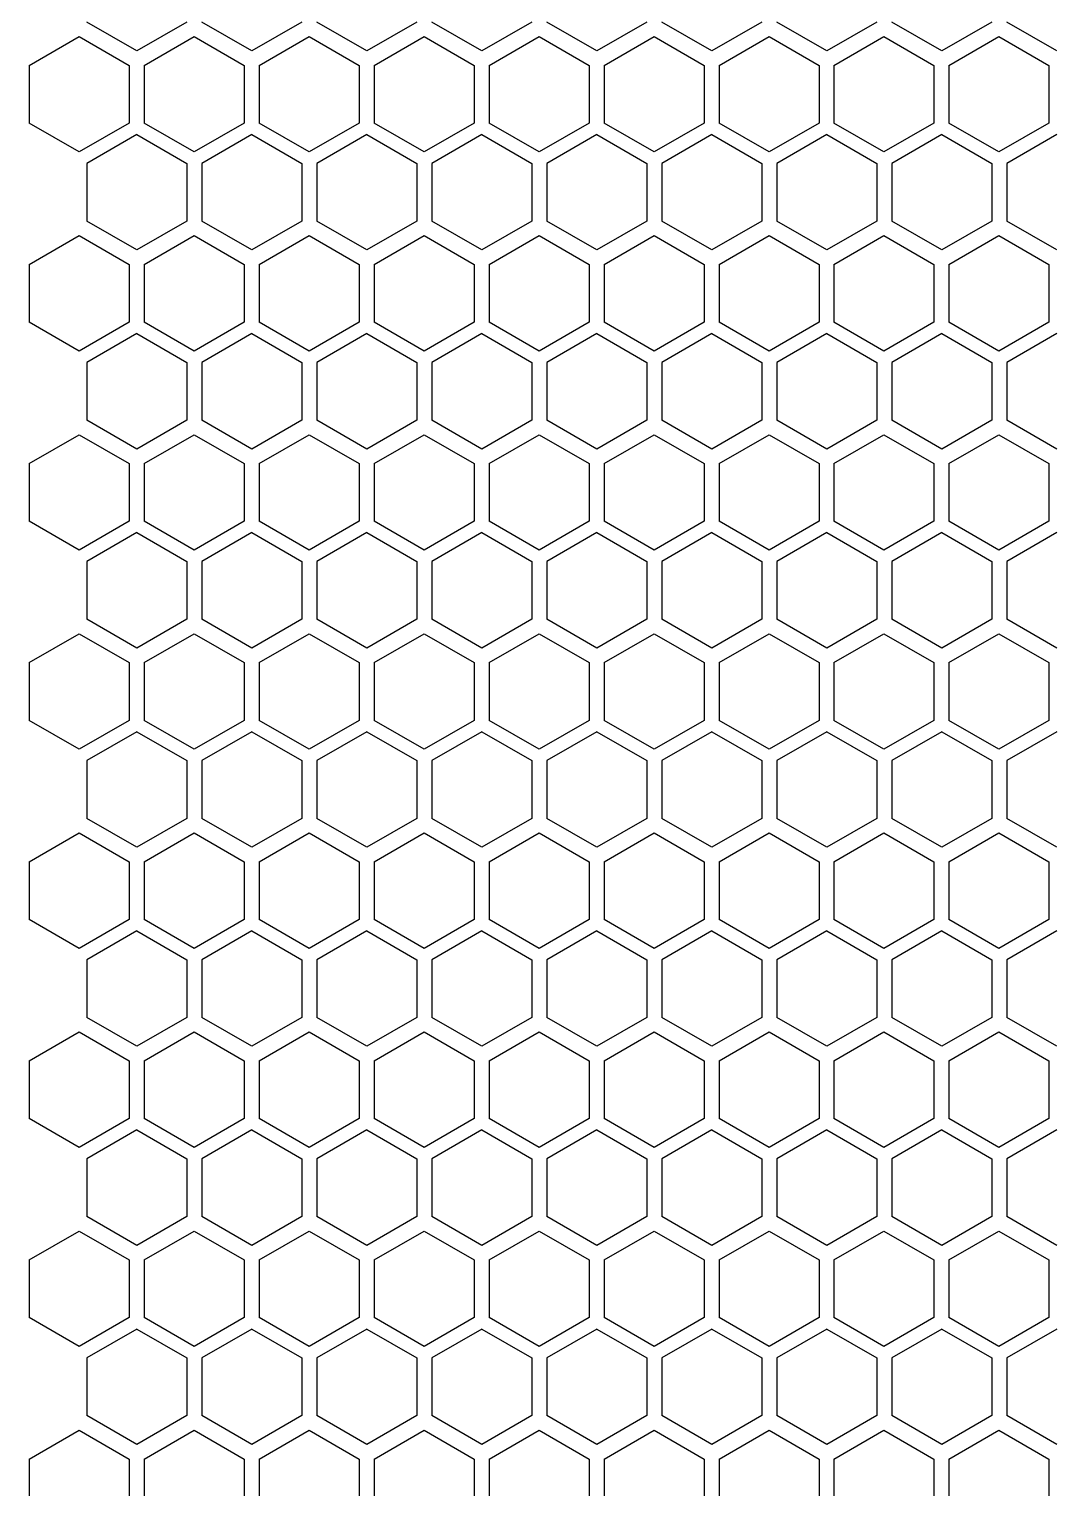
# Model space of a CAD drawing. Header units: millimetres. Extents: x 55614 to 110757, y -66981 to -47484.
# Drawn here: x 89071.7 to 89153.6, y -55960.5 to -55843.8 of the extents above; entities that cross this region are included whole.
import ezdxf

# ---------------------------------------------------------------- set-up
doc = ezdxf.new("R2010")
doc.units = ezdxf.units.MM
doc.layers.add('4215-0412-2_0', color=7, linetype='Continuous')
doc.layers.add('THICK', color=7, linetype='Continuous', lineweight=0)

# ---------------------------------------------------------------- blocks, each defined once
blk = doc.blocks.new('2-1725')
at = {"layer": '4215-0412-2_0', "color": 7, "linetype": 'Continuous'}
for p, q in [((-17776.18, -71710.23), (-17780.18, -71707.92)), ((-17772.18, -71707.92), (-17776.18, -71710.23)), ((-17766.98, -71710.23), (-17770.98, -71707.92)), ((-17762.98, -71707.92), (-17766.98, -71710.23)), ((-17757.78, -71710.23), (-17761.78, -71707.92)), ((-17753.78, -71707.92), (-17757.78, -71710.23)), ((-17748.58, -71710.23), (-17752.58, -71707.92)), ((-17744.58, -71707.92), (-17748.58, -71710.23)), ((-17739.38, -71710.23), (-17743.38, -71707.92)), ((-17735.38, -71707.92), (-17739.38, -71710.23)), ((-17730.18, -71710.23), (-17734.18, -71707.92)), ((-17726.18, -71707.92), (-17730.18, -71710.23)), ((-17720.98, -71710.23), (-17724.98, -71707.92)), ((-17716.98, -71707.92), (-17720.98, -71710.23)), ((-17711.78, -71710.23), (-17715.78, -71707.92)), ((-17707.78, -71707.92), (-17711.78, -71710.23)), ((-17702.58, -71710.23), (-17706.58, -71707.92)), ((-17784.8, -71711.39), (-17780.8, -71709.08)), ((-17780.8, -71709.08), (-17776.8, -71711.39)), ((-17775.6, -71711.39), (-17771.6, -71709.08)), ((-17771.6, -71709.08), (-17767.6, -71711.39)), ((-17766.4, -71711.39), (-17762.4, -71709.08)), ((-17762.4, -71709.08), (-17758.4, -71711.39)), ((-17757.2, -71711.39), (-17753.2, -71709.08)), ((-17753.2, -71709.08), (-17749.2, -71711.39)), ((-17748, -71711.39), (-17744, -71709.08)), ((-17744, -71709.08), (-17740, -71711.39)), ((-17738.8, -71711.39), (-17734.8, -71709.08)), ((-17734.8, -71709.08), (-17730.8, -71711.39)), ((-17729.6, -71711.39), (-17725.6, -71709.08)), ((-17725.6, -71709.08), (-17721.6, -71711.39)), ((-17720.4, -71711.39), (-17716.4, -71709.08)), ((-17716.4, -71709.08), (-17712.4, -71711.39)), ((-17711.2, -71711.39), (-17707.2, -71709.08)), ((-17707.2, -71709.08), (-17703.2, -71711.39)), ((-17784.8, -71711.39), (-17784.8, -71716.01)), ((-17776.8, -71711.39), (-17776.8, -71716.01)), ((-17775.6, -71711.39), (-17775.6, -71716.01)), ((-17767.6, -71711.39), (-17767.6, -71716.01)), ((-17766.4, -71711.39), (-17766.4, -71716.01)), ((-17758.4, -71711.39), (-17758.4, -71716.01)), ((-17757.2, -71711.39), (-17757.2, -71716.01)), ((-17749.2, -71711.39), (-17749.2, -71716.01)), ((-17748, -71711.39), (-17748, -71716.01)), ((-17740, -71711.39), (-17740, -71716.01)), ((-17738.8, -71711.39), (-17738.8, -71716.01)), ((-17730.8, -71711.39), (-17730.8, -71716.01)), ((-17729.6, -71711.39), (-17729.6, -71716.01)), ((-17721.6, -71711.39), (-17721.6, -71716.01)), ((-17720.4, -71711.39), (-17720.4, -71716.01)), ((-17712.4, -71711.39), (-17712.4, -71716.01)), ((-17711.2, -71711.39), (-17711.2, -71716.01)), ((-17703.2, -71711.39), (-17703.2, -71716.01)), ((-17780.8, -71718.32), (-17784.8, -71716.01)), ((-17776.8, -71716.01), (-17780.8, -71718.32)), ((-17771.6, -71718.32), (-17775.6, -71716.01)), ((-17767.6, -71716.01), (-17771.6, -71718.32)), ((-17762.4, -71718.32), (-17766.4, -71716.01)), ((-17758.4, -71716.01), (-17762.4, -71718.32)), ((-17753.2, -71718.32), (-17757.2, -71716.01)), ((-17749.2, -71716.01), (-17753.2, -71718.32)), ((-17744, -71718.32), (-17748, -71716.01)), ((-17740, -71716.01), (-17744, -71718.32)), ((-17734.8, -71718.32), (-17738.8, -71716.01)), ((-17730.8, -71716.01), (-17734.8, -71718.32)), ((-17725.6, -71718.32), (-17729.6, -71716.01)), ((-17721.6, -71716.01), (-17725.6, -71718.32)), ((-17716.4, -71718.32), (-17720.4, -71716.01)), ((-17712.4, -71716.01), (-17716.4, -71718.32)), ((-17707.2, -71718.32), (-17711.2, -71716.01)), ((-17703.2, -71716.01), (-17707.2, -71718.32)), ((-17776.18, -71716.92), (-17780.18, -71719.23)), ((-17776.18, -71716.92), (-17772.18, -71719.23)), ((-17766.98, -71716.92), (-17770.98, -71719.23)), ((-17766.98, -71716.92), (-17762.98, -71719.23)), ((-17757.78, -71716.92), (-17761.78, -71719.23)), ((-17757.78, -71716.92), (-17753.78, -71719.23)), ((-17748.58, -71716.92), (-17752.58, -71719.23)), ((-17748.58, -71716.92), (-17744.58, -71719.23)), ((-17739.38, -71716.92), (-17743.38, -71719.23)), ((-17739.38, -71716.92), (-17735.38, -71719.23)), ((-17730.18, -71716.92), (-17734.18, -71719.23)), ((-17730.18, -71716.92), (-17726.18, -71719.23)), ((-17720.98, -71716.92), (-17724.98, -71719.23)), ((-17720.98, -71716.92), (-17716.98, -71719.23)), ((-17711.78, -71716.92), (-17715.78, -71719.23)), ((-17711.78, -71716.92), (-17707.78, -71719.23)), ((-17702.58, -71716.92), (-17706.58, -71719.23)), ((-17780.18, -71719.23), (-17780.18, -71723.85)), ((-17772.18, -71719.23), (-17772.18, -71723.85)), ((-17770.98, -71719.23), (-17770.98, -71723.85)), ((-17762.98, -71719.23), (-17762.98, -71723.85)), ((-17761.78, -71719.23), (-17761.78, -71723.85)), ((-17753.78, -71719.23), (-17753.78, -71723.85)), ((-17752.58, -71719.23), (-17752.58, -71723.85)), ((-17744.58, -71719.23), (-17744.58, -71723.85)), ((-17743.38, -71719.23), (-17743.38, -71723.85)), ((-17735.38, -71719.23), (-17735.38, -71723.85)), ((-17734.18, -71719.23), (-17734.18, -71723.85)), ((-17726.18, -71719.23), (-17726.18, -71723.85)), ((-17724.98, -71719.23), (-17724.98, -71723.85)), ((-17716.98, -71719.23), (-17716.98, -71723.85)), ((-17715.78, -71719.23), (-17715.78, -71723.85)), ((-17707.78, -71719.23), (-17707.78, -71723.85)), ((-17706.58, -71719.23), (-17706.58, -71723.85)), ((-17776.18, -71726.16), (-17780.18, -71723.85)), ((-17772.18, -71723.85), (-17776.18, -71726.16)), ((-17766.98, -71726.16), (-17770.98, -71723.85)), ((-17762.98, -71723.85), (-17766.98, -71726.16)), ((-17757.78, -71726.16), (-17761.78, -71723.85)), ((-17753.78, -71723.85), (-17757.78, -71726.16)), ((-17748.58, -71726.16), (-17752.58, -71723.85)), ((-17744.58, -71723.85), (-17748.58, -71726.16)), ((-17739.38, -71726.16), (-17743.38, -71723.85)), ((-17735.38, -71723.85), (-17739.38, -71726.16)), ((-17730.18, -71726.16), (-17734.18, -71723.85)), ((-17726.18, -71723.85), (-17730.18, -71726.16)), ((-17720.98, -71726.16), (-17724.98, -71723.85)), ((-17716.98, -71723.85), (-17720.98, -71726.16)), ((-17711.78, -71726.16), (-17715.78, -71723.85)), ((-17707.78, -71723.85), (-17711.78, -71726.16)), ((-17702.58, -71726.16), (-17706.58, -71723.85)), ((-17784.8, -71727.32), (-17780.8, -71725.01)), ((-17780.8, -71725.01), (-17776.8, -71727.32)), ((-17775.6, -71727.32), (-17771.6, -71725.01)), ((-17771.6, -71725.01), (-17767.6, -71727.32)), ((-17766.4, -71727.32), (-17762.4, -71725.01)), ((-17762.4, -71725.01), (-17758.4, -71727.32)), ((-17757.2, -71727.32), (-17753.2, -71725.01)), ((-17753.2, -71725.01), (-17749.2, -71727.32)), ((-17748, -71727.32), (-17744, -71725.01)), ((-17744, -71725.01), (-17740, -71727.32)), ((-17738.8, -71727.32), (-17734.8, -71725.01)), ((-17734.8, -71725.01), (-17730.8, -71727.32)), ((-17729.6, -71727.32), (-17725.6, -71725.01)), ((-17725.6, -71725.01), (-17721.6, -71727.32)), ((-17720.4, -71727.32), (-17716.4, -71725.01)), ((-17716.4, -71725.01), (-17712.4, -71727.32)), ((-17711.2, -71727.32), (-17707.2, -71725.01)), ((-17707.2, -71725.01), (-17703.2, -71727.32)), ((-17784.8, -71727.32), (-17784.8, -71731.94)), ((-17776.8, -71727.32), (-17776.8, -71731.94)), ((-17775.6, -71727.32), (-17775.6, -71731.94)), ((-17767.6, -71727.32), (-17767.6, -71731.94)), ((-17766.4, -71727.32), (-17766.4, -71731.94)), ((-17758.4, -71727.32), (-17758.4, -71731.94)), ((-17757.2, -71727.32), (-17757.2, -71731.94)), ((-17749.2, -71727.32), (-17749.2, -71731.94)), ((-17748, -71727.32), (-17748, -71731.94)), ((-17740, -71727.32), (-17740, -71731.94)), ((-17738.8, -71727.32), (-17738.8, -71731.94)), ((-17730.8, -71727.32), (-17730.8, -71731.94)), ((-17729.6, -71727.32), (-17729.6, -71731.94)), ((-17721.6, -71727.32), (-17721.6, -71731.94)), ((-17720.4, -71727.32), (-17720.4, -71731.94)), ((-17712.4, -71727.32), (-17712.4, -71731.94)), ((-17711.2, -71727.32), (-17711.2, -71731.94)), ((-17703.2, -71727.32), (-17703.2, -71731.94)), ((-17780.8, -71734.25), (-17784.8, -71731.94)), ((-17776.8, -71731.94), (-17780.8, -71734.25)), ((-17771.6, -71734.25), (-17775.6, -71731.94)), ((-17767.6, -71731.94), (-17771.6, -71734.25)), ((-17762.4, -71734.25), (-17766.4, -71731.94)), ((-17758.4, -71731.94), (-17762.4, -71734.25)), ((-17753.2, -71734.25), (-17757.2, -71731.94)), ((-17749.2, -71731.94), (-17753.2, -71734.25)), ((-17744, -71734.25), (-17748, -71731.94)), ((-17740, -71731.94), (-17744, -71734.25)), ((-17734.8, -71734.25), (-17738.8, -71731.94)), ((-17730.8, -71731.94), (-17734.8, -71734.25)), ((-17725.6, -71734.25), (-17729.6, -71731.94)), ((-17721.6, -71731.94), (-17725.6, -71734.25)), ((-17716.4, -71734.25), (-17720.4, -71731.94)), ((-17712.4, -71731.94), (-17716.4, -71734.25)), ((-17707.2, -71734.25), (-17711.2, -71731.94)), ((-17703.2, -71731.94), (-17707.2, -71734.25)), ((-17776.18, -71732.85), (-17780.18, -71735.16)), ((-17776.18, -71732.85), (-17772.18, -71735.16)), ((-17766.98, -71732.85), (-17770.98, -71735.16)), ((-17766.98, -71732.85), (-17762.98, -71735.16)), ((-17757.78, -71732.85), (-17761.78, -71735.16)), ((-17757.78, -71732.85), (-17753.78, -71735.16)), ((-17748.58, -71732.85), (-17752.58, -71735.16)), ((-17748.58, -71732.85), (-17744.58, -71735.16)), ((-17739.38, -71732.85), (-17743.38, -71735.16)), ((-17739.38, -71732.85), (-17735.38, -71735.16)), ((-17730.18, -71732.85), (-17734.18, -71735.16)), ((-17730.18, -71732.85), (-17726.18, -71735.16)), ((-17720.98, -71732.85), (-17724.98, -71735.16)), ((-17720.98, -71732.85), (-17716.98, -71735.16)), ((-17711.78, -71732.85), (-17715.78, -71735.16)), ((-17711.78, -71732.85), (-17707.78, -71735.16)), ((-17702.58, -71732.85), (-17706.58, -71735.16)), ((-17780.18, -71735.16), (-17780.18, -71739.78)), ((-17772.18, -71735.16), (-17772.18, -71739.78)), ((-17770.98, -71735.16), (-17770.98, -71739.78)), ((-17762.98, -71735.16), (-17762.98, -71739.78)), ((-17761.78, -71735.16), (-17761.78, -71739.78)), ((-17753.78, -71735.16), (-17753.78, -71739.78)), ((-17752.58, -71735.16), (-17752.58, -71739.78)), ((-17744.58, -71735.16), (-17744.58, -71739.78)), ((-17743.38, -71735.16), (-17743.38, -71739.78)), ((-17735.38, -71735.16), (-17735.38, -71739.78)), ((-17734.18, -71735.16), (-17734.18, -71739.78)), ((-17726.18, -71735.16), (-17726.18, -71739.78)), ((-17724.98, -71735.16), (-17724.98, -71739.78)), ((-17716.98, -71735.16), (-17716.98, -71739.78)), ((-17715.78, -71735.16), (-17715.78, -71739.78)), ((-17707.78, -71735.16), (-17707.78, -71739.78)), ((-17706.58, -71735.16), (-17706.58, -71739.78)), ((-17776.18, -71742.09), (-17780.18, -71739.78)), ((-17772.18, -71739.78), (-17776.18, -71742.09)), ((-17766.98, -71742.09), (-17770.98, -71739.78)), ((-17762.98, -71739.78), (-17766.98, -71742.09)), ((-17757.78, -71742.09), (-17761.78, -71739.78)), ((-17753.78, -71739.78), (-17757.78, -71742.09)), ((-17748.58, -71742.09), (-17752.58, -71739.78)), ((-17744.58, -71739.78), (-17748.58, -71742.09)), ((-17739.38, -71742.09), (-17743.38, -71739.78)), ((-17735.38, -71739.78), (-17739.38, -71742.09)), ((-17730.18, -71742.09), (-17734.18, -71739.78)), ((-17726.18, -71739.78), (-17730.18, -71742.09)), ((-17720.98, -71742.09), (-17724.98, -71739.78)), ((-17716.98, -71739.78), (-17720.98, -71742.09)), ((-17711.78, -71742.09), (-17715.78, -71739.78)), ((-17707.78, -71739.78), (-17711.78, -71742.09)), ((-17702.58, -71742.09), (-17706.58, -71739.78)), ((-17784.8, -71743.25), (-17780.8, -71740.94)), ((-17780.8, -71740.94), (-17776.8, -71743.25)), ((-17775.6, -71743.25), (-17771.6, -71740.94)), ((-17771.6, -71740.94), (-17767.6, -71743.25)), ((-17766.4, -71743.25), (-17762.4, -71740.94)), ((-17762.4, -71740.94), (-17758.4, -71743.25)), ((-17757.2, -71743.25), (-17753.2, -71740.94)), ((-17753.2, -71740.94), (-17749.2, -71743.25)), ((-17748, -71743.25), (-17744, -71740.94)), ((-17744, -71740.94), (-17740, -71743.25)), ((-17738.8, -71743.25), (-17734.8, -71740.94)), ((-17734.8, -71740.94), (-17730.8, -71743.25)), ((-17729.6, -71743.25), (-17725.6, -71740.94)), ((-17725.6, -71740.94), (-17721.6, -71743.25)), ((-17720.4, -71743.25), (-17716.4, -71740.94)), ((-17716.4, -71740.94), (-17712.4, -71743.25)), ((-17711.2, -71743.25), (-17707.2, -71740.94)), ((-17707.2, -71740.94), (-17703.2, -71743.25)), ((-17784.8, -71743.25), (-17784.8, -71747.87)), ((-17776.8, -71743.25), (-17776.8, -71747.87)), ((-17775.6, -71743.25), (-17775.6, -71747.87)), ((-17767.6, -71743.25), (-17767.6, -71747.87)), ((-17766.4, -71743.25), (-17766.4, -71747.87)), ((-17758.4, -71743.25), (-17758.4, -71747.87)), ((-17757.2, -71743.25), (-17757.2, -71747.87)), ((-17749.2, -71743.25), (-17749.2, -71747.87)), ((-17748, -71743.25), (-17748, -71747.87)), ((-17740, -71743.25), (-17740, -71747.87)), ((-17738.8, -71743.25), (-17738.8, -71747.87)), ((-17730.8, -71743.25), (-17730.8, -71747.87)), ((-17729.6, -71743.25), (-17729.6, -71747.87)), ((-17721.6, -71743.25), (-17721.6, -71747.87)), ((-17720.4, -71743.25), (-17720.4, -71747.87)), ((-17712.4, -71743.25), (-17712.4, -71747.87)), ((-17711.2, -71743.25), (-17711.2, -71747.87)), ((-17703.2, -71743.25), (-17703.2, -71747.87)), ((-17780.8, -71750.18), (-17784.8, -71747.87)), ((-17776.8, -71747.87), (-17780.8, -71750.18)), ((-17771.6, -71750.18), (-17775.6, -71747.87)), ((-17767.6, -71747.87), (-17771.6, -71750.18)), ((-17762.4, -71750.18), (-17766.4, -71747.87)), ((-17758.4, -71747.87), (-17762.4, -71750.18)), ((-17753.2, -71750.18), (-17757.2, -71747.87)), ((-17749.2, -71747.87), (-17753.2, -71750.18)), ((-17744, -71750.18), (-17748, -71747.87)), ((-17740, -71747.87), (-17744, -71750.18)), ((-17734.8, -71750.18), (-17738.8, -71747.87)), ((-17730.8, -71747.87), (-17734.8, -71750.18)), ((-17725.6, -71750.18), (-17729.6, -71747.87)), ((-17721.6, -71747.87), (-17725.6, -71750.18)), ((-17716.4, -71750.18), (-17720.4, -71747.87)), ((-17712.4, -71747.87), (-17716.4, -71750.18)), ((-17707.2, -71750.18), (-17711.2, -71747.87)), ((-17703.2, -71747.87), (-17707.2, -71750.18)), ((-17776.18, -71748.78), (-17780.18, -71751.09)), ((-17776.18, -71748.78), (-17772.18, -71751.09)), ((-17766.98, -71748.78), (-17770.98, -71751.09)), ((-17766.98, -71748.78), (-17762.98, -71751.09)), ((-17757.78, -71748.78), (-17761.78, -71751.09)), ((-17757.78, -71748.78), (-17753.78, -71751.09)), ((-17748.58, -71748.78), (-17752.58, -71751.09)), ((-17748.58, -71748.78), (-17744.58, -71751.09)), ((-17739.38, -71748.78), (-17743.38, -71751.09)), ((-17739.38, -71748.78), (-17735.38, -71751.09)), ((-17730.18, -71748.78), (-17734.18, -71751.09)), ((-17730.18, -71748.78), (-17726.18, -71751.09)), ((-17720.98, -71748.78), (-17724.98, -71751.09)), ((-17720.98, -71748.78), (-17716.98, -71751.09)), ((-17711.78, -71748.78), (-17715.78, -71751.09)), ((-17711.78, -71748.78), (-17707.78, -71751.09)), ((-17702.58, -71748.78), (-17706.58, -71751.09)), ((-17780.18, -71751.09), (-17780.18, -71755.71)), ((-17772.18, -71751.09), (-17772.18, -71755.71)), ((-17770.98, -71751.09), (-17770.98, -71755.71)), ((-17762.98, -71751.09), (-17762.98, -71755.71)), ((-17761.78, -71751.09), (-17761.78, -71755.71)), ((-17753.78, -71751.09), (-17753.78, -71755.71)), ((-17752.58, -71751.09), (-17752.58, -71755.71)), ((-17744.58, -71751.09), (-17744.58, -71755.71)), ((-17743.38, -71751.09), (-17743.38, -71755.71)), ((-17735.38, -71751.09), (-17735.38, -71755.71)), ((-17734.18, -71751.09), (-17734.18, -71755.71)), ((-17726.18, -71751.09), (-17726.18, -71755.71)), ((-17724.98, -71751.09), (-17724.98, -71755.71)), ((-17716.98, -71751.09), (-17716.98, -71755.71)), ((-17715.78, -71751.09), (-17715.78, -71755.71)), ((-17707.78, -71751.09), (-17707.78, -71755.71)), ((-17706.58, -71751.09), (-17706.58, -71755.71)), ((-17776.18, -71758.02), (-17780.18, -71755.71)), ((-17772.18, -71755.71), (-17776.18, -71758.02)), ((-17766.98, -71758.02), (-17770.98, -71755.71)), ((-17762.98, -71755.71), (-17766.98, -71758.02)), ((-17757.78, -71758.02), (-17761.78, -71755.71)), ((-17753.78, -71755.71), (-17757.78, -71758.02)), ((-17748.58, -71758.02), (-17752.58, -71755.71)), ((-17744.58, -71755.71), (-17748.58, -71758.02)), ((-17739.38, -71758.02), (-17743.38, -71755.71)), ((-17735.38, -71755.71), (-17739.38, -71758.02)), ((-17730.18, -71758.02), (-17734.18, -71755.71)), ((-17726.18, -71755.71), (-17730.18, -71758.02)), ((-17720.98, -71758.02), (-17724.98, -71755.71)), ((-17716.98, -71755.71), (-17720.98, -71758.02)), ((-17711.78, -71758.02), (-17715.78, -71755.71)), ((-17707.78, -71755.71), (-17711.78, -71758.02)), ((-17702.58, -71758.02), (-17706.58, -71755.71)), ((-17784.8, -71759.18), (-17780.8, -71756.87)), ((-17780.8, -71756.87), (-17776.8, -71759.18)), ((-17775.6, -71759.18), (-17771.6, -71756.87)), ((-17771.6, -71756.87), (-17767.6, -71759.18)), ((-17766.4, -71759.18), (-17762.4, -71756.87)), ((-17762.4, -71756.87), (-17758.4, -71759.18)), ((-17757.2, -71759.18), (-17753.2, -71756.87)), ((-17753.2, -71756.87), (-17749.2, -71759.18)), ((-17748, -71759.18), (-17744, -71756.87)), ((-17744, -71756.87), (-17740, -71759.18)), ((-17738.8, -71759.18), (-17734.8, -71756.87)), ((-17734.8, -71756.87), (-17730.8, -71759.18)), ((-17729.6, -71759.18), (-17725.6, -71756.87)), ((-17725.6, -71756.87), (-17721.6, -71759.18)), ((-17720.4, -71759.18), (-17716.4, -71756.87)), ((-17716.4, -71756.87), (-17712.4, -71759.18)), ((-17711.2, -71759.18), (-17707.2, -71756.87)), ((-17707.2, -71756.87), (-17703.2, -71759.18)), ((-17784.8, -71759.18), (-17784.8, -71763.8)), ((-17776.8, -71759.18), (-17776.8, -71763.8)), ((-17775.6, -71759.18), (-17775.6, -71763.8)), ((-17767.6, -71759.18), (-17767.6, -71763.8)), ((-17766.4, -71759.18), (-17766.4, -71763.8)), ((-17758.4, -71759.18), (-17758.4, -71763.8)), ((-17757.2, -71759.18), (-17757.2, -71763.8)), ((-17749.2, -71759.18), (-17749.2, -71763.8)), ((-17748, -71759.18), (-17748, -71763.8)), ((-17740, -71759.18), (-17740, -71763.8)), ((-17738.8, -71759.18), (-17738.8, -71763.8)), ((-17730.8, -71759.18), (-17730.8, -71763.8)), ((-17729.6, -71759.18), (-17729.6, -71763.8)), ((-17721.6, -71759.18), (-17721.6, -71763.8)), ((-17720.4, -71759.18), (-17720.4, -71763.8)), ((-17712.4, -71759.18), (-17712.4, -71763.8)), ((-17711.2, -71759.18), (-17711.2, -71763.8)), ((-17703.2, -71759.18), (-17703.2, -71763.8)), ((-17780.8, -71766.11), (-17784.8, -71763.8)), ((-17776.8, -71763.8), (-17780.8, -71766.11)), ((-17771.6, -71766.11), (-17775.6, -71763.8)), ((-17767.6, -71763.8), (-17771.6, -71766.11)), ((-17762.4, -71766.11), (-17766.4, -71763.8)), ((-17758.4, -71763.8), (-17762.4, -71766.11)), ((-17753.2, -71766.11), (-17757.2, -71763.8)), ((-17749.2, -71763.8), (-17753.2, -71766.11)), ((-17744, -71766.11), (-17748, -71763.8)), ((-17740, -71763.8), (-17744, -71766.11)), ((-17734.8, -71766.11), (-17738.8, -71763.8)), ((-17730.8, -71763.8), (-17734.8, -71766.11)), ((-17725.6, -71766.11), (-17729.6, -71763.8)), ((-17721.6, -71763.8), (-17725.6, -71766.11)), ((-17716.4, -71766.11), (-17720.4, -71763.8)), ((-17712.4, -71763.8), (-17716.4, -71766.11)), ((-17707.2, -71766.11), (-17711.2, -71763.8)), ((-17703.2, -71763.8), (-17707.2, -71766.11)), ((-17776.18, -71764.71), (-17780.18, -71767.02)), ((-17776.18, -71764.71), (-17772.18, -71767.02)), ((-17766.98, -71764.71), (-17770.98, -71767.02)), ((-17766.98, -71764.71), (-17762.98, -71767.02)), ((-17757.78, -71764.71), (-17761.78, -71767.02)), ((-17757.78, -71764.71), (-17753.78, -71767.02)), ((-17748.58, -71764.71), (-17752.58, -71767.02)), ((-17748.58, -71764.71), (-17744.58, -71767.02)), ((-17739.38, -71764.71), (-17743.38, -71767.02)), ((-17739.38, -71764.71), (-17735.38, -71767.02)), ((-17730.18, -71764.71), (-17734.18, -71767.02)), ((-17730.18, -71764.71), (-17726.18, -71767.02)), ((-17720.98, -71764.71), (-17724.98, -71767.02)), ((-17720.98, -71764.71), (-17716.98, -71767.02)), ((-17711.78, -71764.71), (-17715.78, -71767.02)), ((-17711.78, -71764.71), (-17707.78, -71767.02)), ((-17702.58, -71764.71), (-17706.58, -71767.02)), ((-17780.18, -71767.02), (-17780.18, -71771.64)), ((-17772.18, -71767.02), (-17772.18, -71771.64)), ((-17770.98, -71767.02), (-17770.98, -71771.64)), ((-17762.98, -71767.02), (-17762.98, -71771.64)), ((-17761.78, -71767.02), (-17761.78, -71771.64)), ((-17753.78, -71767.02), (-17753.78, -71771.64)), ((-17752.58, -71767.02), (-17752.58, -71771.64)), ((-17744.58, -71767.02), (-17744.58, -71771.64)), ((-17743.38, -71767.02), (-17743.38, -71771.64)), ((-17735.38, -71767.02), (-17735.38, -71771.64)), ((-17734.18, -71767.02), (-17734.18, -71771.64)), ((-17726.18, -71767.02), (-17726.18, -71771.64)), ((-17724.98, -71767.02), (-17724.98, -71771.64)), ((-17716.98, -71767.02), (-17716.98, -71771.64)), ((-17715.78, -71767.02), (-17715.78, -71771.64)), ((-17707.78, -71767.02), (-17707.78, -71771.64)), ((-17706.58, -71767.02), (-17706.58, -71771.64)), ((-17776.18, -71773.95), (-17780.18, -71771.64)), ((-17772.18, -71771.64), (-17776.18, -71773.95)), ((-17766.98, -71773.95), (-17770.98, -71771.64)), ((-17762.98, -71771.64), (-17766.98, -71773.95)), ((-17757.78, -71773.95), (-17761.78, -71771.64)), ((-17753.78, -71771.64), (-17757.78, -71773.95)), ((-17748.58, -71773.95), (-17752.58, -71771.64)), ((-17744.58, -71771.64), (-17748.58, -71773.95)), ((-17739.38, -71773.95), (-17743.38, -71771.64)), ((-17735.38, -71771.64), (-17739.38, -71773.95)), ((-17730.18, -71773.95), (-17734.18, -71771.64)), ((-17726.18, -71771.64), (-17730.18, -71773.95)), ((-17720.98, -71773.95), (-17724.98, -71771.64)), ((-17716.98, -71771.64), (-17720.98, -71773.95)), ((-17711.78, -71773.95), (-17715.78, -71771.64)), ((-17707.78, -71771.64), (-17711.78, -71773.95)), ((-17702.58, -71773.95), (-17706.58, -71771.64)), ((-17784.8, -71775.11), (-17780.8, -71772.8)), ((-17780.8, -71772.8), (-17776.8, -71775.11)), ((-17775.6, -71775.11), (-17771.6, -71772.8)), ((-17771.6, -71772.8), (-17767.6, -71775.11)), ((-17766.4, -71775.11), (-17762.4, -71772.8)), ((-17762.4, -71772.8), (-17758.4, -71775.11)), ((-17757.2, -71775.11), (-17753.2, -71772.8)), ((-17753.2, -71772.8), (-17749.2, -71775.11)), ((-17748, -71775.11), (-17744, -71772.8)), ((-17744, -71772.8), (-17740, -71775.11)), ((-17738.8, -71775.11), (-17734.8, -71772.8)), ((-17734.8, -71772.8), (-17730.8, -71775.11)), ((-17729.6, -71775.11), (-17725.6, -71772.8)), ((-17725.6, -71772.8), (-17721.6, -71775.11)), ((-17720.4, -71775.11), (-17716.4, -71772.8)), ((-17716.4, -71772.8), (-17712.4, -71775.11)), ((-17711.2, -71775.11), (-17707.2, -71772.8)), ((-17707.2, -71772.8), (-17703.2, -71775.11)), ((-17784.8, -71775.11), (-17784.8, -71779.73)), ((-17776.8, -71775.11), (-17776.8, -71779.73)), ((-17775.6, -71775.11), (-17775.6, -71779.73)), ((-17767.6, -71775.11), (-17767.6, -71779.73)), ((-17766.4, -71775.11), (-17766.4, -71779.73)), ((-17758.4, -71775.11), (-17758.4, -71779.73)), ((-17757.2, -71775.11), (-17757.2, -71779.73)), ((-17749.2, -71775.11), (-17749.2, -71779.73)), ((-17748, -71775.11), (-17748, -71779.73)), ((-17740, -71775.11), (-17740, -71779.73)), ((-17738.8, -71775.11), (-17738.8, -71779.73)), ((-17730.8, -71775.11), (-17730.8, -71779.73)), ((-17729.6, -71775.11), (-17729.6, -71779.73)), ((-17721.6, -71775.11), (-17721.6, -71779.73)), ((-17720.4, -71775.11), (-17720.4, -71779.73)), ((-17712.4, -71775.11), (-17712.4, -71779.73)), ((-17711.2, -71775.11), (-17711.2, -71779.73)), ((-17703.2, -71775.11), (-17703.2, -71779.73)), ((-17780.8, -71782.04), (-17784.8, -71779.73)), ((-17776.8, -71779.73), (-17780.8, -71782.04)), ((-17771.6, -71782.04), (-17775.6, -71779.73)), ((-17767.6, -71779.73), (-17771.6, -71782.04)), ((-17762.4, -71782.04), (-17766.4, -71779.73)), ((-17758.4, -71779.73), (-17762.4, -71782.04)), ((-17753.2, -71782.04), (-17757.2, -71779.73)), ((-17749.2, -71779.73), (-17753.2, -71782.04)), ((-17744, -71782.04), (-17748, -71779.73)), ((-17740, -71779.73), (-17744, -71782.04)), ((-17734.8, -71782.04), (-17738.8, -71779.73)), ((-17730.8, -71779.73), (-17734.8, -71782.04)), ((-17725.6, -71782.04), (-17729.6, -71779.73)), ((-17721.6, -71779.73), (-17725.6, -71782.04)), ((-17716.4, -71782.04), (-17720.4, -71779.73)), ((-17712.4, -71779.73), (-17716.4, -71782.04)), ((-17707.2, -71782.04), (-17711.2, -71779.73)), ((-17703.2, -71779.73), (-17707.2, -71782.04)), ((-17776.18, -71780.64), (-17780.18, -71782.95)), ((-17776.18, -71780.64), (-17772.18, -71782.95)), ((-17766.98, -71780.64), (-17770.98, -71782.95)), ((-17766.98, -71780.64), (-17762.98, -71782.95)), ((-17757.78, -71780.64), (-17761.78, -71782.95)), ((-17757.78, -71780.64), (-17753.78, -71782.95)), ((-17748.58, -71780.64), (-17752.58, -71782.95)), ((-17748.58, -71780.64), (-17744.58, -71782.95)), ((-17739.38, -71780.64), (-17743.38, -71782.95)), ((-17739.38, -71780.64), (-17735.38, -71782.95)), ((-17730.18, -71780.64), (-17734.18, -71782.95)), ((-17730.18, -71780.64), (-17726.18, -71782.95)), ((-17720.98, -71780.64), (-17724.98, -71782.95)), ((-17720.98, -71780.64), (-17716.98, -71782.95)), ((-17711.78, -71780.64), (-17715.78, -71782.95)), ((-17711.78, -71780.64), (-17707.78, -71782.95)), ((-17702.58, -71780.64), (-17706.58, -71782.95)), ((-17780.18, -71782.95), (-17780.18, -71787.57)), ((-17772.18, -71782.95), (-17772.18, -71787.57)), ((-17770.98, -71782.95), (-17770.98, -71787.57)), ((-17762.98, -71782.95), (-17762.98, -71787.57)), ((-17761.78, -71782.95), (-17761.78, -71787.57)), ((-17753.78, -71782.95), (-17753.78, -71787.57)), ((-17752.58, -71782.95), (-17752.58, -71787.57)), ((-17744.58, -71782.95), (-17744.58, -71787.57)), ((-17743.38, -71782.95), (-17743.38, -71787.57)), ((-17735.38, -71782.95), (-17735.38, -71787.57)), ((-17734.18, -71782.95), (-17734.18, -71787.57)), ((-17726.18, -71782.95), (-17726.18, -71787.57)), ((-17724.98, -71782.95), (-17724.98, -71787.57)), ((-17716.98, -71782.95), (-17716.98, -71787.57)), ((-17715.78, -71782.95), (-17715.78, -71787.57)), ((-17707.78, -71782.95), (-17707.78, -71787.57)), ((-17706.58, -71782.95), (-17706.58, -71787.57)), ((-17776.18, -71789.88), (-17780.18, -71787.57)), ((-17772.18, -71787.57), (-17776.18, -71789.88)), ((-17766.98, -71789.88), (-17770.98, -71787.57)), ((-17762.98, -71787.57), (-17766.98, -71789.88)), ((-17757.78, -71789.88), (-17761.78, -71787.57)), ((-17753.78, -71787.57), (-17757.78, -71789.88)), ((-17748.58, -71789.88), (-17752.58, -71787.57)), ((-17744.58, -71787.57), (-17748.58, -71789.88)), ((-17739.38, -71789.88), (-17743.38, -71787.57)), ((-17735.38, -71787.57), (-17739.38, -71789.88)), ((-17730.18, -71789.88), (-17734.18, -71787.57)), ((-17726.18, -71787.57), (-17730.18, -71789.88)), ((-17720.98, -71789.88), (-17724.98, -71787.57)), ((-17716.98, -71787.57), (-17720.98, -71789.88)), ((-17711.78, -71789.88), (-17715.78, -71787.57)), ((-17707.78, -71787.57), (-17711.78, -71789.88)), ((-17702.58, -71789.88), (-17706.58, -71787.57)), ((-17784.8, -71791.04), (-17780.8, -71788.73)), ((-17780.8, -71788.73), (-17776.8, -71791.04)), ((-17775.6, -71791.04), (-17771.6, -71788.73)), ((-17771.6, -71788.73), (-17767.6, -71791.04)), ((-17766.4, -71791.04), (-17762.4, -71788.73)), ((-17762.4, -71788.73), (-17758.4, -71791.04)), ((-17757.2, -71791.04), (-17753.2, -71788.73)), ((-17753.2, -71788.73), (-17749.2, -71791.04)), ((-17748, -71791.04), (-17744, -71788.73)), ((-17744, -71788.73), (-17740, -71791.04)), ((-17738.8, -71791.04), (-17734.8, -71788.73)), ((-17734.8, -71788.73), (-17730.8, -71791.04)), ((-17729.6, -71791.04), (-17725.6, -71788.73)), ((-17725.6, -71788.73), (-17721.6, -71791.04)), ((-17720.4, -71791.04), (-17716.4, -71788.73)), ((-17716.4, -71788.73), (-17712.4, -71791.04)), ((-17711.2, -71791.04), (-17707.2, -71788.73)), ((-17707.2, -71788.73), (-17703.2, -71791.04)), ((-17784.8, -71791.04), (-17784.8, -71795.66)), ((-17776.8, -71791.04), (-17776.8, -71795.66)), ((-17775.6, -71791.04), (-17775.6, -71795.66)), ((-17767.6, -71791.04), (-17767.6, -71795.66)), ((-17766.4, -71791.04), (-17766.4, -71795.66)), ((-17758.4, -71791.04), (-17758.4, -71795.66)), ((-17757.2, -71791.04), (-17757.2, -71795.66)), ((-17749.2, -71791.04), (-17749.2, -71795.66)), ((-17748, -71791.04), (-17748, -71795.66)), ((-17740, -71791.04), (-17740, -71795.66)), ((-17738.8, -71791.04), (-17738.8, -71795.66)), ((-17730.8, -71791.04), (-17730.8, -71795.66)), ((-17729.6, -71791.04), (-17729.6, -71795.66)), ((-17721.6, -71791.04), (-17721.6, -71795.66)), ((-17720.4, -71791.04), (-17720.4, -71795.66)), ((-17712.4, -71791.04), (-17712.4, -71795.66)), ((-17711.2, -71791.04), (-17711.2, -71795.66)), ((-17703.2, -71791.04), (-17703.2, -71795.66)), ((-17780.8, -71797.97), (-17784.8, -71795.66)), ((-17776.8, -71795.66), (-17780.8, -71797.97)), ((-17771.6, -71797.97), (-17775.6, -71795.66)), ((-17767.6, -71795.66), (-17771.6, -71797.97)), ((-17762.4, -71797.97), (-17766.4, -71795.66)), ((-17758.4, -71795.66), (-17762.4, -71797.97)), ((-17753.2, -71797.97), (-17757.2, -71795.66)), ((-17749.2, -71795.66), (-17753.2, -71797.97)), ((-17744, -71797.97), (-17748, -71795.66)), ((-17740, -71795.66), (-17744, -71797.97)), ((-17734.8, -71797.97), (-17738.8, -71795.66)), ((-17730.8, -71795.66), (-17734.8, -71797.97)), ((-17725.6, -71797.97), (-17729.6, -71795.66)), ((-17721.6, -71795.66), (-17725.6, -71797.97)), ((-17716.4, -71797.97), (-17720.4, -71795.66)), ((-17712.4, -71795.66), (-17716.4, -71797.97)), ((-17707.2, -71797.97), (-17711.2, -71795.66)), ((-17703.2, -71795.66), (-17707.2, -71797.97)), ((-17776.18, -71796.57), (-17780.18, -71798.88)), ((-17776.18, -71796.57), (-17772.18, -71798.88)), ((-17766.98, -71796.57), (-17770.98, -71798.88)), ((-17766.98, -71796.57), (-17762.98, -71798.88)), ((-17757.78, -71796.57), (-17761.78, -71798.88)), ((-17757.78, -71796.57), (-17753.78, -71798.88)), ((-17748.58, -71796.57), (-17752.58, -71798.88)), ((-17748.58, -71796.57), (-17744.58, -71798.88)), ((-17739.38, -71796.57), (-17743.38, -71798.88)), ((-17739.38, -71796.57), (-17735.38, -71798.88)), ((-17730.18, -71796.57), (-17734.18, -71798.88)), ((-17730.18, -71796.57), (-17726.18, -71798.88)), ((-17720.98, -71796.57), (-17724.98, -71798.88)), ((-17720.98, -71796.57), (-17716.98, -71798.88)), ((-17711.78, -71796.57), (-17715.78, -71798.88)), ((-17711.78, -71796.57), (-17707.78, -71798.88)), ((-17702.58, -71796.57), (-17706.58, -71798.88)), ((-17780.18, -71798.88), (-17780.18, -71803.5)), ((-17772.18, -71798.88), (-17772.18, -71803.5)), ((-17770.98, -71798.88), (-17770.98, -71803.5)), ((-17762.98, -71798.88), (-17762.98, -71803.5)), ((-17761.78, -71798.88), (-17761.78, -71803.5)), ((-17753.78, -71798.88), (-17753.78, -71803.5)), ((-17752.58, -71798.88), (-17752.58, -71803.5)), ((-17744.58, -71798.88), (-17744.58, -71803.5)), ((-17743.38, -71798.88), (-17743.38, -71803.5)), ((-17735.38, -71798.88), (-17735.38, -71803.5)), ((-17734.18, -71798.88), (-17734.18, -71803.5)), ((-17726.18, -71798.88), (-17726.18, -71803.5)), ((-17724.98, -71798.88), (-17724.98, -71803.5)), ((-17716.98, -71798.88), (-17716.98, -71803.5)), ((-17715.78, -71798.88), (-17715.78, -71803.5)), ((-17707.78, -71798.88), (-17707.78, -71803.5)), ((-17706.58, -71798.88), (-17706.58, -71803.5)), ((-17776.18, -71805.81), (-17780.18, -71803.5)), ((-17772.18, -71803.5), (-17776.18, -71805.81)), ((-17766.98, -71805.81), (-17770.98, -71803.5)), ((-17762.98, -71803.5), (-17766.98, -71805.81)), ((-17757.78, -71805.81), (-17761.78, -71803.5)), ((-17753.78, -71803.5), (-17757.78, -71805.81)), ((-17748.58, -71805.81), (-17752.58, -71803.5)), ((-17744.58, -71803.5), (-17748.58, -71805.81)), ((-17739.38, -71805.81), (-17743.38, -71803.5)), ((-17735.38, -71803.5), (-17739.38, -71805.81)), ((-17730.18, -71805.81), (-17734.18, -71803.5)), ((-17726.18, -71803.5), (-17730.18, -71805.81)), ((-17720.98, -71805.81), (-17724.98, -71803.5)), ((-17716.98, -71803.5), (-17720.98, -71805.81)), ((-17711.78, -71805.81), (-17715.78, -71803.5)), ((-17707.78, -71803.5), (-17711.78, -71805.81)), ((-17702.58, -71805.81), (-17706.58, -71803.5)), ((-17784.8, -71806.97), (-17780.8, -71804.66)), ((-17780.8, -71804.66), (-17776.8, -71806.97)), ((-17775.6, -71806.97), (-17771.6, -71804.66)), ((-17771.6, -71804.66), (-17767.6, -71806.97)), ((-17766.4, -71806.97), (-17762.4, -71804.66)), ((-17762.4, -71804.66), (-17758.4, -71806.97)), ((-17757.2, -71806.97), (-17753.2, -71804.66)), ((-17753.2, -71804.66), (-17749.2, -71806.97)), ((-17748, -71806.97), (-17744, -71804.66)), ((-17744, -71804.66), (-17740, -71806.97)), ((-17738.8, -71806.97), (-17734.8, -71804.66)), ((-17734.8, -71804.66), (-17730.8, -71806.97)), ((-17729.6, -71806.97), (-17725.6, -71804.66)), ((-17725.6, -71804.66), (-17721.6, -71806.97)), ((-17720.4, -71806.97), (-17716.4, -71804.66)), ((-17716.4, -71804.66), (-17712.4, -71806.97)), ((-17711.2, -71806.97), (-17707.2, -71804.66)), ((-17707.2, -71804.66), (-17703.2, -71806.97)), ((-17784.8, -71806.97), (-17784.8, -71811.59)), ((-17776.8, -71806.97), (-17776.8, -71811.59)), ((-17775.6, -71806.97), (-17775.6, -71811.59)), ((-17767.6, -71806.97), (-17767.6, -71811.59)), ((-17766.4, -71806.97), (-17766.4, -71811.59)), ((-17758.4, -71806.97), (-17758.4, -71811.59)), ((-17757.2, -71806.97), (-17757.2, -71811.59)), ((-17749.2, -71806.97), (-17749.2, -71811.59)), ((-17748, -71806.97), (-17748, -71811.59)), ((-17740, -71806.97), (-17740, -71811.59)), ((-17738.8, -71806.97), (-17738.8, -71811.59)), ((-17730.8, -71806.97), (-17730.8, -71811.59)), ((-17729.6, -71806.97), (-17729.6, -71811.59)), ((-17721.6, -71806.97), (-17721.6, -71811.59)), ((-17720.4, -71806.97), (-17720.4, -71811.59)), ((-17712.4, -71806.97), (-17712.4, -71811.59)), ((-17711.2, -71806.97), (-17711.2, -71811.59)), ((-17703.2, -71806.97), (-17703.2, -71811.59)), ((-17780.8, -71813.9), (-17784.8, -71811.59)), ((-17776.8, -71811.59), (-17780.8, -71813.9)), ((-17771.6, -71813.9), (-17775.6, -71811.59)), ((-17767.6, -71811.59), (-17771.6, -71813.9)), ((-17762.4, -71813.9), (-17766.4, -71811.59)), ((-17758.4, -71811.59), (-17762.4, -71813.9)), ((-17753.2, -71813.9), (-17757.2, -71811.59)), ((-17749.2, -71811.59), (-17753.2, -71813.9)), ((-17744, -71813.9), (-17748, -71811.59)), ((-17740, -71811.59), (-17744, -71813.9)), ((-17734.8, -71813.9), (-17738.8, -71811.59)), ((-17730.8, -71811.59), (-17734.8, -71813.9)), ((-17725.6, -71813.9), (-17729.6, -71811.59)), ((-17721.6, -71811.59), (-17725.6, -71813.9)), ((-17716.4, -71813.9), (-17720.4, -71811.59)), ((-17712.4, -71811.59), (-17716.4, -71813.9)), ((-17707.2, -71813.9), (-17711.2, -71811.59)), ((-17703.2, -71811.59), (-17707.2, -71813.9)), ((-17776.18, -71812.5), (-17780.18, -71814.81)), ((-17776.18, -71812.5), (-17772.18, -71814.81)), ((-17766.98, -71812.5), (-17770.98, -71814.81)), ((-17766.98, -71812.5), (-17762.98, -71814.81)), ((-17757.78, -71812.5), (-17761.78, -71814.81)), ((-17757.78, -71812.5), (-17753.78, -71814.81)), ((-17748.58, -71812.5), (-17752.58, -71814.81)), ((-17748.58, -71812.5), (-17744.58, -71814.81)), ((-17739.38, -71812.5), (-17743.38, -71814.81)), ((-17739.38, -71812.5), (-17735.38, -71814.81)), ((-17730.18, -71812.5), (-17734.18, -71814.81)), ((-17730.18, -71812.5), (-17726.18, -71814.81)), ((-17720.98, -71812.5), (-17724.98, -71814.81)), ((-17720.98, -71812.5), (-17716.98, -71814.81)), ((-17711.78, -71812.5), (-17715.78, -71814.81)), ((-17711.78, -71812.5), (-17707.78, -71814.81)), ((-17702.58, -71812.5), (-17706.58, -71814.81)), ((-17780.18, -71814.81), (-17780.18, -71819.43)), ((-17772.18, -71814.81), (-17772.18, -71819.43)), ((-17770.98, -71814.81), (-17770.98, -71819.43)), ((-17762.98, -71814.81), (-17762.98, -71819.43)), ((-17761.78, -71814.81), (-17761.78, -71819.43)), ((-17753.78, -71814.81), (-17753.78, -71819.43)), ((-17752.58, -71814.81), (-17752.58, -71819.43)), ((-17744.58, -71814.81), (-17744.58, -71819.43)), ((-17743.38, -71814.81), (-17743.38, -71819.43)), ((-17735.38, -71814.81), (-17735.38, -71819.43)), ((-17734.18, -71814.81), (-17734.18, -71819.43)), ((-17726.18, -71814.81), (-17726.18, -71819.43)), ((-17724.98, -71814.81), (-17724.98, -71819.43)), ((-17716.98, -71814.81), (-17716.98, -71819.43)), ((-17715.78, -71814.81), (-17715.78, -71819.43)), ((-17707.78, -71814.81), (-17707.78, -71819.43)), ((-17706.58, -71814.81), (-17706.58, -71819.43)), ((-17776.18, -71821.74), (-17780.18, -71819.43)), ((-17772.18, -71819.43), (-17776.18, -71821.74)), ((-17766.98, -71821.74), (-17770.98, -71819.43)), ((-17762.98, -71819.43), (-17766.98, -71821.74)), ((-17757.78, -71821.74), (-17761.78, -71819.43)), ((-17753.78, -71819.43), (-17757.78, -71821.74)), ((-17748.58, -71821.74), (-17752.58, -71819.43)), ((-17744.58, -71819.43), (-17748.58, -71821.74)), ((-17739.38, -71821.74), (-17743.38, -71819.43)), ((-17735.38, -71819.43), (-17739.38, -71821.74)), ((-17730.18, -71821.74), (-17734.18, -71819.43)), ((-17726.18, -71819.43), (-17730.18, -71821.74)), ((-17720.98, -71821.74), (-17724.98, -71819.43)), ((-17716.98, -71819.43), (-17720.98, -71821.74)), ((-17711.78, -71821.74), (-17715.78, -71819.43)), ((-17707.78, -71819.43), (-17711.78, -71821.74)), ((-17702.58, -71821.74), (-17706.58, -71819.43)), ((-17784.8, -71822.9), (-17780.8, -71820.59)), ((-17780.8, -71820.59), (-17776.8, -71822.9)), ((-17775.6, -71822.9), (-17771.6, -71820.59)), ((-17771.6, -71820.59), (-17767.6, -71822.9)), ((-17766.4, -71822.9), (-17762.4, -71820.59)), ((-17762.4, -71820.59), (-17758.4, -71822.9)), ((-17757.2, -71822.9), (-17753.2, -71820.59)), ((-17753.2, -71820.59), (-17749.2, -71822.9)), ((-17748, -71822.9), (-17744, -71820.59)), ((-17744, -71820.59), (-17740, -71822.9)), ((-17738.8, -71822.9), (-17734.8, -71820.59)), ((-17734.8, -71820.59), (-17730.8, -71822.9)), ((-17729.6, -71822.9), (-17725.6, -71820.59)), ((-17725.6, -71820.59), (-17721.6, -71822.9)), ((-17720.4, -71822.9), (-17716.4, -71820.59)), ((-17716.4, -71820.59), (-17712.4, -71822.9)), ((-17711.2, -71822.9), (-17707.2, -71820.59)), ((-17707.2, -71820.59), (-17703.2, -71822.9)), ((-17784.8, -71822.9), (-17784.8, -71827.52)), ((-17776.8, -71822.9), (-17776.8, -71827.52)), ((-17775.6, -71822.9), (-17775.6, -71827.52)), ((-17767.6, -71822.9), (-17767.6, -71827.52)), ((-17766.4, -71822.9), (-17766.4, -71827.52)), ((-17758.4, -71822.9), (-17758.4, -71827.52)), ((-17757.2, -71822.9), (-17757.2, -71827.52)), ((-17749.2, -71822.9), (-17749.2, -71827.52)), ((-17748, -71822.9), (-17748, -71827.52)), ((-17740, -71822.9), (-17740, -71827.52)), ((-17738.8, -71822.9), (-17738.8, -71827.52)), ((-17730.8, -71822.9), (-17730.8, -71827.52)), ((-17729.6, -71822.9), (-17729.6, -71827.52)), ((-17721.6, -71822.9), (-17721.6, -71827.52)), ((-17720.4, -71822.9), (-17720.4, -71827.52)), ((-17712.4, -71822.9), (-17712.4, -71827.52)), ((-17711.2, -71822.9), (-17711.2, -71827.52)), ((-17703.2, -71822.9), (-17703.2, -71827.52))]:
    blk.add_line(p, q, dxfattribs=at)
blk = doc.blocks.new('RY76UI67U656')
at = {"layer": 'THICK', "lineweight": -3}
blk.add_blockref('2-1725', (50060.59, -17829.34), dxfattribs=at)

msp = doc.modelspace()

# ---------------------------------------------------------------- block references
at = {"layer": 'THICK', "lineweight": -3}
msp.add_blockref('RY76UI67U656', (56795.929, 33694.033), dxfattribs=at)

doc.saveas('drawing.dxf')
